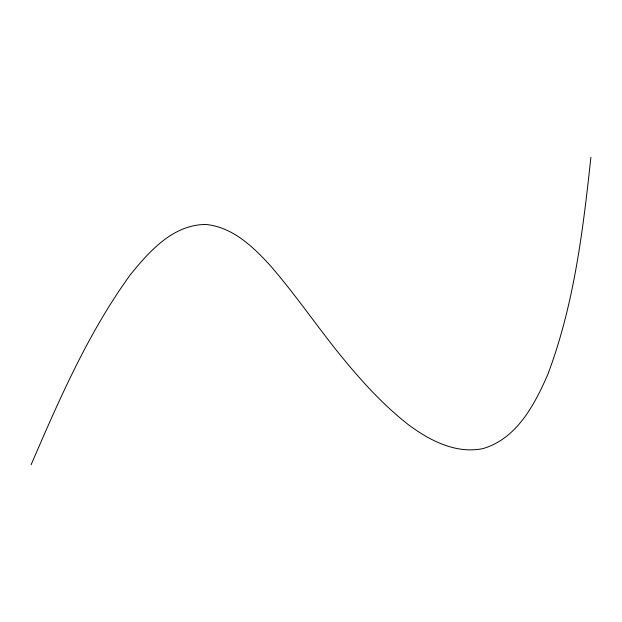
<?xml version="1.0" encoding="UTF-8"?>
<svg xmlns="http://www.w3.org/2000/svg" width="622" height="622" viewBox="0 0 622 622"><rect width="100%" height="100%" fill="white"/><g stroke="black" fill="none" stroke-linecap="round" stroke-linejoin="round"><path stroke-width="0.93" d="M590.9 157.249C583.001 230.739 573.989 305.145 547.702 374.716C534.516 404.805 516.851 438.634 482.952 448.602C455.576 454.153 429.421 440.36 408.11 424.492C380.182 402.527 356.67 375.665 334.605 347.978C312.975 320.439 292.939 291.648 269.948 265.197C252.75 246.475 232.496 227.053 205.921 224.48C173.103 224.519 149.435 251.21 130.356 274.706C88.168 332.824 59.432 399.153 31.1 464.751"/></g></svg>
